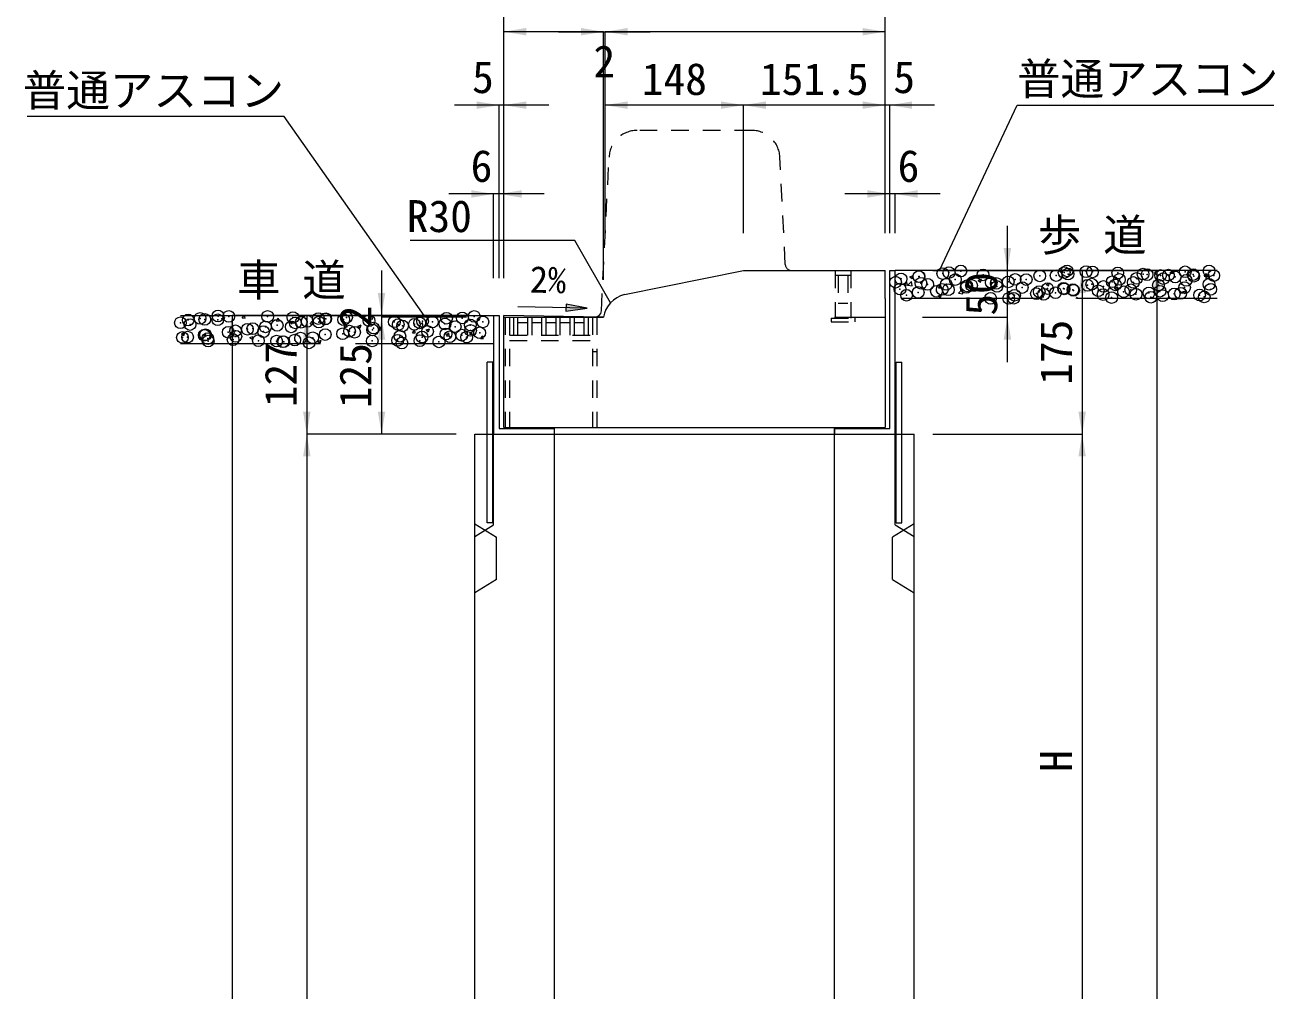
# Model space of a CAD drawing. Units: millimetres at full size. Extents: x 95 to 26200, y 7460 to 13400.
# Drawn here: x 12185 to 13523, y 11020 to 12054 of the extents above; entities that cross this region are included whole.
import ezdxf
from ezdxf.enums import TextEntityAlignment as Align

# ---------------------------------------------------------------- set-up
doc = ezdxf.new("R2010")
doc.units = ezdxf.units.MM
doc.header["$LTSCALE"] = 25
doc.header["$PDMODE"] = 32
doc.header["$PDSIZE"] = 12.5
doc.linetypes.add('DASHED', pattern=[7.5, 6, -1.5])
doc.linetypes.add('USER1', pattern=[1.35, 0.75, -0.6])
for name, color, linetype, lineweight in [('0_2', 7, 'Continuous', 20), ('インサート', 3, 'USER1', 5), ('プレート', 3, 'Continuous', 9), ('寸法線', 7, 'Continuous', 13), ('引出線', 4, 'Continuous', 9), ('本体', 2, 'Continuous', 20), ('舗装・基礎', 7, 'Continuous', 20), ('補助線', 8, 'Continuous', 20), ('ｸﾞﾚｰﾁﾝｸﾞ', 7, 'USER1', 9)]:
    doc.layers.add(name, color=color, linetype=linetype, lineweight=lineweight)
doc.layers.add('文字', color=7, linetype='Continuous')
doc.styles.add('ＭＳ ゴシック', font='')
doc.styles.get('ＭＳ ゴシック').set_extended_font_data('MS Gothic')

# ---------------------------------------------------------------- blocks, each defined once
blk = doc.blocks.new('filled_arrow')
at = {"color": 0, "linetype": 'Continuous', "lineweight": -2}
blk.add_solid([(7.5, 1.25), (0, 0), (7.5, -1.25)], dxfattribs=at)

msp = doc.modelspace()

# ---------------------------------------------------------------- hatches: boundary and pattern name
at = {"layer": '寸法線'}
msp.add_hatch(color=256, dxfattribs=at).paths.add_polyline_path([(12764.56, 11755.17), (12764.43, 11747.67), (12786.99, 11751.03)])

# ---------------------------------------------------------------- linework, layer by layer
at = {"layer": 'インサート'}
for p, q in [((13052.77, 11791.22), (13052.77, 11740.22)), ((13069.27, 11791.22), (13069.27, 11740.22)), ((13052.77, 11786.22), (13069.27, 11786.22)), ((13055.77, 11786.22), (13055.77, 11756.22)), ((13066.27, 11786.22), (13066.27, 11756.22)), ((13055.77, 11756.22), (13066.27, 11756.22)), ((13048.27, 11740.22), (13073.77, 11740.22)), ((13048.27, 11740.22), (13048.27, 11736.22)), ((13048.27, 11736.22), (13073.77, 11736.22)), ((13073.77, 11740.22), (13073.77, 11736.22))]:
    msp.add_line(p, q, dxfattribs=at)
at = {"layer": 'プレート'}
for p, q in [((13111.02, 11622.22), (13111.02, 11791.22)), ((13111.02, 11791.22), (13117.02, 11791.22)), ((13117.02, 11616.22), (13117.02, 11791.22)), ((12687.02, 11743.22), (12693.02, 11743.22)), ((12687.02, 11743.22), (12687.02, 11616.22)), ((12693.02, 11743.22), (12693.02, 11622.22)), ((12680.02, 11521.22), (12680.02, 11693.22)), ((12686.02, 11693.22), (12680.02, 11693.22)), ((12686.02, 11521.22), (12686.02, 11693.22)), ((13118.02, 11521.22), (13118.02, 11693.22)), ((13118.02, 11693.22), (13124.02, 11693.22)), ((13124.02, 11521.22), (13124.02, 11693.22)), ((12693.02, 11622.22), (12752.02, 11622.22)), ((12752.02, 11616.22), (12752.02, 11622.22)), ((13052.02, 11622.22), (13052.02, 11616.22)), ((13052.02, 11622.22), (13111.02, 11622.22)), ((13052.02, 11616.22), (13052.02, 11622.22)), ((12686.02, 11521.22), (12680.02, 11521.22)), ((13118.02, 11521.22), (13124.02, 11521.22))]:
    msp.add_line(p, q, dxfattribs=at)
at = {"layer": '寸法線'}
for p, q in [((12698.02, 11783.22), (12698.02, 12204.56)), ((13106.02, 11831.22), (13106.02, 12204.56)), ((12804.52, 12046.87), (12698.02, 12046.87)), ((12698.02, 11783.22), (12698.02, 12046.87)), ((12756.52, 12046.87), (12854.52, 12046.87)), ((12804.52, 11781.22), (12804.52, 12046.87)), ((12804.52, 11781.22), (12804.52, 12046.87)), ((13106.02, 12046.87), (12806.52, 12046.87)), ((12806.52, 11831.22), (12806.52, 12046.87)), ((12806.52, 11831.22), (12806.52, 12046.87)), ((13106.02, 11831.22), (13106.02, 12046.87)), ((12746.02, 11968.27), (12645.02, 11968.27)), ((12693.02, 11783.22), (12693.02, 11968.27)), ((12698.02, 11783.22), (12698.02, 11968.27)), ((12954.52, 11968.27), (12806.52, 11968.27)), ((12806.52, 11831.22), (12806.52, 11968.27)), ((13106.02, 11968.27), (12954.52, 11968.27)), ((12954.52, 11831.22), (12954.52, 11968.27)), ((12954.52, 11831.22), (12954.52, 11968.27)), ((13159.02, 11968.27), (13058.02, 11968.27)), ((13106.02, 11831.22), (13106.02, 11968.27)), ((13106.02, 11831.22), (13106.02, 11968.27)), ((13111.02, 11831.22), (13111.02, 11968.27)), ((12741.02, 11873.22), (12639.02, 11873.22)), ((12687.02, 11783.22), (12687.02, 11873.22)), ((12693.02, 11783.22), (12693.02, 11873.22)), ((13165.02, 11873.22), (13063.02, 11873.22)), ((13111.02, 11831.22), (13111.02, 11873.22)), ((13117.02, 11831.22), (13117.02, 11873.22)), ((13237.02, 11693.22), (13237.02, 11839.22)), ((12567.02, 11791.22), (12567.02, 11693.22)), ((13157.02, 11791.22), (13317.02, 11791.22)), ((13157.02, 11791.22), (13397.02, 11791.22)), ((13157.02, 11791.22), (13237.02, 11791.22)), ((13317.02, 11791.22), (13317.02, 11616.22)), ((13397.02, 11791.22), (13397.02, 10166.22)), ((12407.02, 11743.22), (12407.02, 10166.22)), ((12658.02, 11743.22), (12407.02, 11743.22)), ((12487.02, 11743.22), (12487.02, 11616.22)), ((12658.02, 11743.22), (12487.02, 11743.22)), ((12658.02, 11743.22), (12567.02, 11743.22)), ((12567.02, 11741.22), (12567.02, 11616.22)), ((12658.02, 11741.22), (12567.02, 11741.22)), ((12658.02, 11741.22), (12567.02, 11741.22)), ((12698.02, 11741.22), (12804.52, 11741.22)), ((13146.02, 11741.22), (13237.02, 11741.22)), ((12647.02, 11616.22), (12487.02, 11616.22)), ((12487.02, 11616.22), (12487.02, 10166.22)), ((12647.02, 11616.22), (12487.02, 11616.22)), ((12647.02, 11616.22), (12567.02, 11616.22)), ((13157.02, 11616.22), (13317.02, 11616.22)), ((13157.02, 11616.22), (13317.02, 11616.22)), ((13317.02, 11616.22), (13317.02, 10916.22))]:
    msp.add_line(p, q, dxfattribs=at)
at = {"layer": '寸法線', "lineweight": 9}
msp.add_line((12786.99, 11751.03), (12712.98, 11752.31), dxfattribs=at)
at = {"layer": '寸法線'}
msp.add_lwpolyline([(12764.56, 11755.17), (12764.43, 11747.67), (12786.99, 11751.03)], close=True, dxfattribs=at)
at = {"layer": '引出線'}
for points in [[(13164.48, 11791.22), (13247.33, 11968.27), (13522.17, 11968.27)], [(12612.52, 11743.22), (12462.65, 11955.95), (12187.81, 11955.95)], [(12812.24, 11756.76), (12773.77, 11823.38), (12673.77, 11823.38), (12597.62, 11823.38)]]:
    msp.add_lwpolyline(points, dxfattribs=at)
at = {"layer": '本体', "linetype": 'USER1', "lineweight": 9}
for p, q in [((12963.48, 11941.22), (12840.56, 11941.22)), ((12802.36, 11748.05), (12810.59, 11912.72)), ((12999.19, 11797.87), (12993.44, 11912.72))]:
    msp.add_line(p, q, dxfattribs=at)
at = {"layer": '本体'}
for p, q in [((12827.27, 11765.43), (12954.52, 11791.22)), ((12954.52, 11791.22), (13106.02, 11791.22)), ((13106.02, 11761.22), (13106.02, 11791.22)), ((13106.02, 11761.22), (13106.02, 11623.22)), ((12698.02, 11623.22), (12698.02, 11743.22)), ((12804.52, 11741.22), (12698.02, 11743.22)), ((13052.02, 11741.22), (13106.02, 11741.22)), ((12667.02, 11616.22), (12752.02, 11616.22)), ((12667.02, 10166.22), (12667.02, 11616.22)), ((12698.02, 11623.22), (13106.02, 11623.22)), ((12752.02, 10986.75), (12752.02, 11616.22)), ((13052.02, 11616.22), (13137.02, 11616.22)), ((13052.02, 10986.75), (13052.02, 11616.22)), ((13137.02, 10166.22), (13137.02, 11616.22))]:
    msp.add_line(p, q, dxfattribs=at)
at = {"layer": '本体', "lineweight": 9}
for p, q in [((12687.02, 11519.22), (12687.02, 11616.22)), ((13117.02, 11519.22), (13117.02, 11616.22)), ((12667.02, 11520.22), (12690.02, 11505.72)), ((12667.02, 11506.72), (12687.02, 11519.22)), ((13137.02, 11520.22), (13114.02, 11505.72)), ((13117.02, 11519.22), (13137.02, 11506.72)), ((12690.02, 11460.72), (12690.02, 11505.72)), ((13114.02, 11460.72), (13114.02, 11505.72)), ((12690.02, 11460.72), (12667.02, 11446.22)), ((13114.02, 11460.72), (13137.02, 11446.22))]:
    msp.add_line(p, q, dxfattribs=at)
at = {"layer": '本体', "linetype": 'USER1', "lineweight": 9}
for centre, start, end in [((12840.56, 11911.22), 90, 177.13694), ((12963.48, 11911.22), 2.86216, 90)]:
    msp.add_arc(centre, 30, start, end, dxfattribs=at)
at = {"layer": '本体', "linetype": 'USER1'}
msp.add_arc((13006.18, 11798.22), 7, 182.86216, 270, dxfattribs=at)
at = {"layer": '本体'}
for centre, radius, start, end in [((12834.1, 11736.22), 30, 103.15729, 170.39565), ((12795.37, 11748.4), 7, 268.92415, 357.13633)]:
    msp.add_arc(centre, radius, start, end, dxfattribs=at)
at = {"layer": '舗装・基礎', "color": 3}
for p, q in [((13461.73, 11791.22), (13117.02, 11791.22)), ((12351.7, 11743.22), (12687.02, 11743.22))]:
    msp.add_line(p, q, dxfattribs=at)
at = {"layer": '舗装・基礎'}
for p, q in [((13323.64, 11791.22), (13323.8, 11791.11)), ((13323.8, 11791.11), (13323.84, 11791.22)), ((13394.29, 11788.78), (13397.85, 11790.15)), ((13395.41, 11791.22), (13399.27, 11790.62)), ((13396.81, 11787.04), (13397.84, 11790.11)), ((13399.27, 11790.62), (13399.2, 11791.22)), ((13411.36, 11788.48), (13413.67, 11791.22)), ((13414.38, 11788.21), (13413.82, 11791.22)), ((13126.92, 11775.77), (13129.37, 11778.69)), ((13126.92, 11775.77), (13129.95, 11775.5)), ((13129.93, 11775.5), (13129.35, 11778.68)), ((13130.41, 11775.47), (13134.36, 11779.59)), ((13132.58, 11784.57), (13135.1, 11782.86)), ((13132.59, 11784.6), (13136.15, 11785.97)), ((13134.92, 11774.77), (13134.36, 11779.59)), ((13135.11, 11782.86), (13136.14, 11785.93)), ((13163.36, 11772.58), (13165.8, 11775.5)), ((13205.58, 11780.5), (13208.11, 11778.8)), ((13205.6, 11780.53), (13209.16, 11781.9)), ((13208.11, 11778.8), (13209.14, 11781.87)), ((13278.59, 11776.43), (13281.12, 11774.73)), ((13278.6, 11776.46), (13282.16, 11777.83)), ((13281.12, 11774.73), (13282.15, 11777.8)), ((13394.28, 11788.75), (13396.81, 11787.04)), ((13411.36, 11788.48), (13414.4, 11788.21)), ((13447.8, 11785.29), (13450.25, 11788.21)), ((13447.8, 11785.29), (13450.84, 11785.02)), ((13448.96, 11782.92), (13453.48, 11782.22)), ((13448.97, 11782.91), (13452.92, 11787.04)), ((13450.82, 11785.02), (13450.23, 11788.2)), ((13453.48, 11782.21), (13452.92, 11787.04)), ((13130.41, 11775.47), (13134.92, 11774.77)), ((13162.9, 11764.12), (13165.43, 11762.41)), ((13162.91, 11764.15), (13166.47, 11765.51)), ((13163.35, 11772.58), (13166.39, 11772.31)), ((13165.43, 11762.41), (13166.46, 11765.48)), ((13166.37, 11772.31), (13165.78, 11775.49)), ((13184.62, 11767.06), (13188.58, 11771.18)), ((13184.62, 11767.07), (13189.14, 11766.36)), ((13189.14, 11766.36), (13188.58, 11771.18)), ((13199.79, 11769.39), (13202.24, 11772.31)), ((13199.79, 11769.39), (13202.83, 11769.13)), ((13202.81, 11769.12), (13202.22, 11772.31)), ((13236.23, 11766.21), (13238.68, 11769.12)), ((13236.23, 11766.2), (13239.27, 11765.94)), ((13239.24, 11765.93), (13238.66, 11769.12)), ((13241.3, 11761.22), (13242.8, 11762.78)), ((13242.97, 11761.22), (13242.79, 11762.78)), ((13272.67, 11763.02), (13275.11, 11765.94)), ((13272.67, 11763.02), (13275.7, 11762.75)), ((13275.68, 11762.75), (13275.09, 11765.93)), ((13310.27, 11761.22), (13311.55, 11762.75)), ((13311.81, 11761.22), (13311.53, 11762.74)), ((13351.6, 11772.36), (13354.12, 11770.66)), ((13351.61, 11772.4), (13355.17, 11773.76)), ((13354.12, 11770.66), (13355.15, 11773.73)), ((13424.6, 11768.3), (13427.13, 11766.59)), ((13424.62, 11768.33), (13428.17, 11769.69)), ((13427.13, 11766.59), (13428.16, 11769.66)), ((13238.9, 11761.22), (13239.48, 11761.45)), ((13239.4, 11761.22), (13239.46, 11761.41)), ((12395.61, 11739.82), (12398.14, 11738.11)), ((12395.62, 11739.85), (12399.18, 11741.21)), ((12398.14, 11738.11), (12399.17, 11741.18)), ((12417.88, 11740.66), (12420.03, 11743.22)), ((12417.88, 11740.66), (12420.92, 11740.39)), ((12420.89, 11740.39), (12420.37, 11743.22)), ((12454.32, 11737.47), (12456.77, 11740.39)), ((12454.32, 11737.47), (12457.36, 11737.2)), ((12457.33, 11737.2), (12456.74, 11740.38)), ((12468.61, 11735.75), (12471.14, 11734.04)), ((12468.63, 11735.78), (12472.19, 11737.15)), ((12471.14, 11734.04), (12472.17, 11737.11)), ((12490.76, 11734.28), (12493.21, 11737.2)), ((12493.77, 11734.01), (12493.18, 11737.2)), ((12552.78, 11739.91), (12557.3, 11739.21)), ((12552.79, 11739.9), (12555.97, 11743.22)), ((12557.3, 11739.2), (12556.83, 11743.22)), ((12607, 11731.5), (12610.96, 11735.62)), ((12611.52, 11730.79), (12610.95, 11735.62)), ((12658.46, 11743.22), (12659.84, 11742.29)), ((12659.84, 11742.29), (12660.15, 11743.22)), ((12352.93, 11723.43), (12355.45, 11721.73)), ((12352.94, 11723.46), (12356.5, 11724.83)), ((12355.45, 11721.73), (12356.48, 11724.8)), ((12490.76, 11734.28), (12493.79, 11734.02)), ((12527.19, 11731.1), (12529.64, 11734.02)), ((12527.19, 11731.09), (12530.23, 11730.83)), ((12530.2, 11730.82), (12529.62, 11734.01)), ((12541.62, 11731.68), (12544.15, 11729.97)), ((12541.64, 11731.71), (12545.19, 11733.08)), ((12544.15, 11729.97), (12545.18, 11733.04)), ((12563.63, 11727.91), (12566.08, 11730.83)), ((12563.63, 11727.91), (12566.67, 11727.64)), ((12566.64, 11727.64), (12566.05, 11730.82)), ((12600.07, 11724.72), (12602.52, 11727.64)), ((12600.07, 11724.72), (12603.1, 11724.45)), ((12603.08, 11724.45), (12602.49, 11727.63)), ((12607, 11731.5), (12611.52, 11730.8)), ((12614.63, 11727.61), (12617.15, 11725.91)), ((12614.64, 11727.64), (12618.2, 11729.01)), ((12617.16, 11725.91), (12618.19, 11728.98)), ((12636.5, 11721.53), (12638.95, 11724.45)), ((12639.52, 11721.26), (12638.93, 11724.45)), ((12661.21, 11723.09), (12665.73, 11722.39)), ((12661.22, 11723.09), (12665.17, 11727.21)), ((12665.73, 11722.39), (12665.17, 11727.21)), ((12425.93, 11719.36), (12428.46, 11717.66)), ((12425.95, 11719.4), (12429.5, 11720.76)), ((12428.46, 11717.66), (12429.49, 11720.73)), ((12498.94, 11715.29), (12501.46, 11713.59)), ((12498.95, 11715.33), (12502.51, 11716.69)), ((12501.47, 11713.59), (12502.5, 11716.66)), ((12636.5, 11721.53), (12639.54, 11721.27)), ((12672.94, 11718.35), (12675.39, 11721.26)), ((12672.94, 11718.34), (12675.98, 11718.08)), ((12675.95, 11718.07), (12675.36, 11721.26))]:
    msp.add_line(p, q, dxfattribs=at)
at = {"layer": '舗装・基礎', "color": 3, "linetype": 'DASHED', "lineweight": 5}
for p, q in [((13461.73, 11761.22), (13117.02, 11761.22)), ((12351.7, 11713.22), (12687.02, 11713.22))]:
    msp.add_line(p, q, dxfattribs=at)
at = {"layer": '舗装・基礎'}
for p in [(13142.14, 11784.72), (13142.39, 11784.81), (13167.8, 11787.97), (13174.48, 11789.03), (13187.19, 11790.71), (13210.89, 11786.63), (13271.69, 11785.5), (13289.19, 11785.86), (13297.77, 11789.08), (13300.87, 11790.9), (13301.91, 11787.53), (13321.15, 11790.07), (13327.99, 11789.75), (13355.11, 11788.61), (13375.28, 11782.81), (13382.22, 11787.46), (13386.54, 11786.83), (13400.94, 11786.06), (13403.91, 11782.68), (13409.34, 11786.31), (13416.62, 11784.36), (13427.33, 11789.87), (13435.86, 11786.89), (13436.46, 11785.17), (13452.87, 11790.85), (13457.97, 11785.85), (13117.34, 11778.77), (13122.01, 11771.37), (13123.15, 11782.28), (13144.46, 11777.63), (13151.64, 11776.46), (13167.18, 11771.06), (13171.58, 11776.48), (13173.83, 11770.67), (13181.26, 11781.54), (13193.07, 11773.2), (13193.56, 11774.87), (13198.7, 11775.34), (13219.65, 11778.44), (13225.15, 11777.43), (13225.82, 11774.19), (13237.87, 11779.1), (13245.3, 11781.7), (13252.93, 11773.05), (13257.11, 11781.63), (13280.05, 11771.9), (13297.15, 11772.17), (13297.67, 11771.57), (13307.17, 11770.75), (13307.78, 11770.03), (13322.81, 11775.42), (13327.29, 11776.66), (13334.29, 11769.61), (13339.87, 11774.25), (13349.2, 11779.23), (13352.59, 11775.93), (13356.92, 11781.75), (13369.09, 11770.59), (13371.82, 11778.46), (13398.72, 11775.68), (13426.71, 11772.96), (13428.34, 11780.76), (13452.79, 11776.54), (13454.58, 11771.08), (13129.03, 11764.77), (13141.52, 11767.81), (13161.11, 11769), (13219.03, 11761.53), (13238.42, 11761.4), (13243.75, 11761.6), (13244.69, 11764.79), (13268.04, 11766.49), (13271.07, 11768.59), (13275.83, 11765.82), (13288.55, 11767.5), (13339.47, 11765.51), (13348.58, 11762.32), (13361.41, 11768.46), (13374.66, 11765.9), (13388.52, 11767.32), (13390.54, 11762.65), (13400.32, 11769.15), (13403.26, 11764.32), (13415.64, 11766.17), (13422.5, 11766.86), (13442.76, 11765.02), (13447.74, 11762.98), (12392, 11742.55), (12351.73, 11735.32), (12360.04, 11738.35), (12362.02, 11733.47), (12372.76, 11740.02), (12377.81, 11738.9), (12391.65, 11738.56), (12403.47, 11742.15), (12442.68, 11730.95), (12445.09, 11742.11), (12455.32, 11732.62), (12470.3, 11730.95), (12472.21, 11740.96), (12474.76, 11735.17), (12480.98, 11735.87), (12487.48, 11736.85), (12499.32, 11739.82), (12499.92, 11736.03), (12506.72, 11739.38), (12507.36, 11739.68), (12526.44, 11738.67), (12529.55, 11741.12), (12553.56, 11737.53), (12558.49, 11729.6), (12580.68, 11736.38), (12584.87, 11733.41), (12589.47, 11732), (12602.19, 11733.67), (12607.8, 11735.24), (12610.95, 11736.99), (12621.43, 11736.2), (12634.91, 11734.09), (12636.61, 11740.24), (12645.96, 11731.15), (12653.51, 11740.43), (12662.03, 11732.94), (12666.23, 11742.1), (12675.58, 11736.24), (12353.84, 11719.59), (12359.4, 11719.98), (12377.19, 11721.98), (12378.64, 11722.52), (12380.96, 11718.44), (12402.85, 11725.24), (12408.08, 11717.3), (12410.72, 11726.74), (12411.05, 11720.78), (12423.44, 11728.42), (12429.24, 11729.05), (12435.19, 11716.15), (12440.67, 11725.86), (12474.11, 11716.81), (12480.36, 11718.96), (12493.35, 11719.34), (12506.74, 11722.77), (12525.43, 11723.57), (12532.83, 11726.35), (12538.15, 11725.24), (12557.08, 11715.89), (12557.39, 11727.77), (12584.25, 11716.5), (12586.71, 11720.98), (12608.07, 11716.17), (12610.34, 11720.08), (12616.33, 11726.07), (12636, 11723.33), (12640.15, 11720.39), (12652.87, 11722.07), (12658.13, 11720), (12662.38, 11727.14), (12672.11, 11724.6), (12381.42, 11715.69), (12454.7, 11715.71), (12461.4, 11715.14), (12462.31, 11715.01), (12489.43, 11713.86), (12588.83, 11713.64), (12628.5, 11714.91)]:
    msp.add_point(p, dxfattribs=at)
at = {"layer": '補助線'}
msp.add_line((12752.02, 11616.22), (13052.02, 11616.22), dxfattribs=at)
at = {"layer": 'ｸﾞﾚｰﾁﾝｸﾞ'}
for p, q in [((12699.52, 11741.22), (12797.52, 11741.22)), ((12699.52, 11741.22), (12699.52, 11623.22)), ((12704.02, 11741.22), (12704.02, 11623.22)), ((12708.52, 11722.22), (12708.52, 11741.22)), ((12713.02, 11722.22), (12713.02, 11741.22)), ((12723.62, 11722.22), (12723.62, 11741.22)), ((12728.12, 11722.22), (12728.12, 11741.22)), ((12738.72, 11722.22), (12738.72, 11741.22)), ((12743.22, 11722.22), (12743.22, 11741.22)), ((12753.82, 11722.22), (12753.82, 11741.22)), ((12758.32, 11722.22), (12758.32, 11741.22)), ((12768.92, 11722.22), (12768.92, 11741.22)), ((12773.42, 11722.22), (12773.42, 11741.22)), ((12784.02, 11722.22), (12784.02, 11741.22)), ((12788.52, 11722.22), (12788.52, 11741.22)), ((12793.02, 11741.22), (12793.02, 11623.22)), ((12797.52, 11741.22), (12797.52, 11623.22)), ((12704.02, 11722.22), (12793.02, 11722.22)), ((12723.62, 11735.22), (12713.02, 11735.22)), ((12738.72, 11735.22), (12728.12, 11735.22)), ((12753.82, 11735.22), (12743.22, 11735.22)), ((12768.92, 11735.22), (12758.32, 11735.22)), ((12784.02, 11735.22), (12773.42, 11735.22)), ((12704.02, 11716.22), (12793.02, 11716.22)), ((12793.02, 11704.72), (12797.52, 11704.72))]:
    msp.add_line(p, q, dxfattribs=at)

# ---------------------------------------------------------------- block references
at = {"layer": '寸法線', "xscale": 3.2, "yscale": 3.2}
for p in [(12698.02, 12046.87), (12806.52, 12046.87), (12806.52, 12046.87), (12698.02, 11968.27), (12806.52, 11968.27), (12954.52, 11968.27), (13111.02, 11968.27), (12693.02, 11873.22), (13117.02, 11873.22)]:
    msp.add_blockref('filled_arrow', p, dxfattribs=at)
for p, rotation in [((12804.52, 12046.87), 180), ((12804.52, 12046.87), 180), ((13106.02, 12046.87), 180), ((12693.02, 11968.27), 180), ((12954.52, 11968.27), 180), ((13106.02, 11968.27), 180), ((13106.02, 11968.27), 180), ((12687.02, 11873.22), 180), ((13111.02, 11873.22), 180), ((13237.02, 11791.22), 90), ((13317.02, 11791.22), 270), ((13397.02, 11791.22), 270), ((12567.02, 11743.22), 90), ((12407.02, 11743.22), 270), ((12487.02, 11743.22), 270), ((12567.02, 11741.22), 270), ((12567.02, 11741.22), 270), ((13237.02, 11741.22), 270), ((12487.02, 11616.22), 90), ((12567.02, 11616.22), 90), ((13317.02, 11616.22), 90), ((12487.02, 11616.22), 270), ((13317.02, 11616.22), 270)]:
    msp.add_blockref('filled_arrow', p, dxfattribs=dict(at, rotation=rotation))
at = {"layer": '引出線', "xscale": 0.133, "yscale": 0.133}
for p, rotation in [((13164.48, 11791.22), 64.9), ((12812.24, 11756.76), 120), ((12612.52, 11743.22), 125.2)]:
    msp.add_blockref('filled_arrow', p, dxfattribs=dict(at, rotation=rotation))

# ---------------------------------------------------------------- texts
at = {"layer": '0_2', "style": 'ＭＳ ゴシック'}
msp.add_text('2%', height=28.48, rotation=359, dxfattribs=at).set_placement((12745.24, 11781.53), align=Align.MIDDLE_CENTER)
at = {"layer": '寸法線', "style": 'ＭＳ ゴシック'}
for s, p in [('2', (12805.51, 12015.21)), ('5', (12675.59, 11998.27)), ('148', (12880.52, 11996.27)), ('151.5', (13030.27, 11996.27)), ('5', (13126.5, 11998.27)), ('6', (12674.04, 11903.22)), ('6', (13131.12, 11903.22))]:
    msp.add_text(s, height=34.18, dxfattribs=at).set_placement(p, align=Align.MIDDLE_CENTER)
for s, p in [('50', (13209.02, 11766.22)), ('2', (12539.02, 11742.22)), ('175', (13289.02, 11703.72)), ('127', (12459.02, 11679.72)), ('125', (12539.02, 11678.72)), ('H', (13289.02, 11266.22))]:
    msp.add_text(s, height=34.18, rotation=90, dxfattribs=at).set_placement(p, align=Align.MIDDLE_CENTER)
at = {"layer": '引出線', "style": 'ＭＳ ゴシック'}
msp.add_text('普通アスコン', height=34.18, dxfattribs=at).set_placement((13247.33, 12013.48), align=Align.TOP_LEFT)
for s, p in [('普通アスコン', (12462.65, 12001.16)), ('R30', (12663.77, 11866.58))]:
    msp.add_text(s, height=34.18, dxfattribs=at).set_placement(p, align=Align.TOP_RIGHT)
at = {"layer": '文字', "style": 'ＭＳ ゴシック'}
for s, p in [('歩 道', (13327.86, 11829.3)), ('車 道', (12470.52, 11781.09))]:
    msp.add_text(s, height=34.18, dxfattribs=at).set_placement(p, align=Align.MIDDLE_CENTER)

doc.saveas('drawing.dxf')
